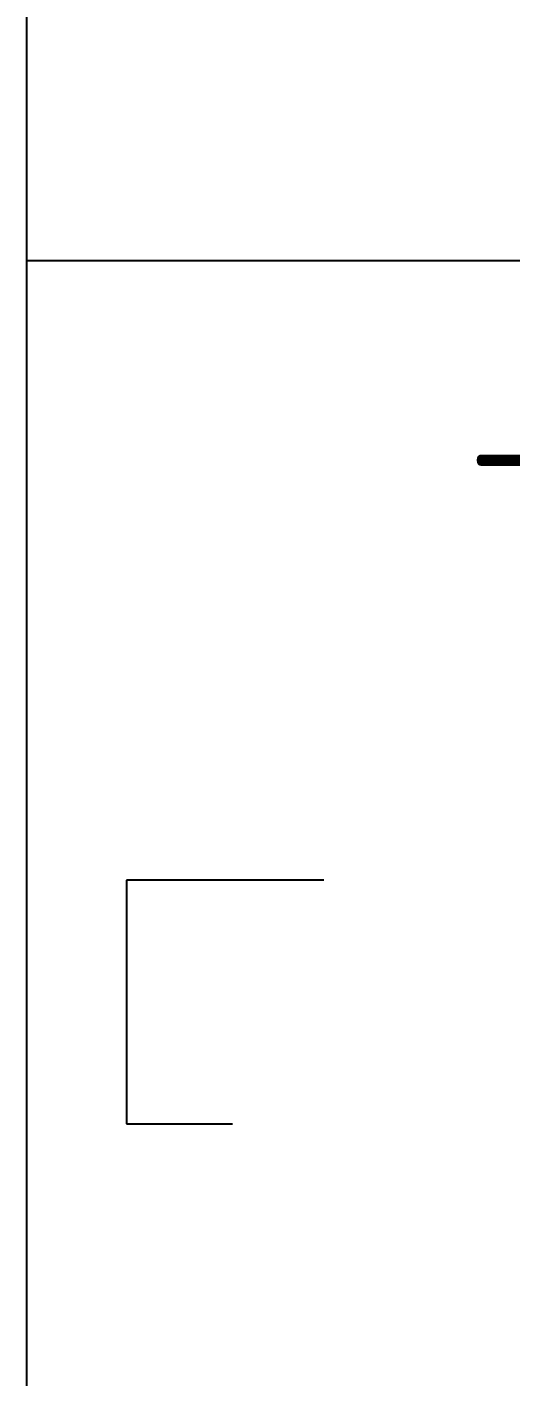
# Model space of a CAD drawing. Extents: x 10 to 656, y -396 to 292.
# Drawn here: x 238.17 to 252.22, y 93.87 to 133.1 of the extents above; entities that cross this region are included whole.
import ezdxf
from ezdxf.enums import TextEntityAlignment as Align

# ---------------------------------------------------------------- set-up
doc = ezdxf.new("R2010")
doc.units = 0
doc.header["$LTSCALE"] = 5
doc.header["$MEASUREMENT"] = 0
doc.layers.get('0').update_dxf_attribs({"linetype": 'CONTINUOUS'})
doc.styles.add('DIN', font='DIN.shx', dxfattribs={"width": 0.85})

msp = doc.modelspace()

# ---------------------------------------------------------------- linework, layer by layer
at = {"color": 3}
msp.add_line((238.166, 46.338), (238.166, 196.338), dxfattribs=at)
msp.add_line((380.166, 126.294), (238.166, 126.294))
at = {"linetype": 'Continuous'}
for p, q in [((246.802, 108.289), (241.057, 108.289)), ((241.057, 108.289), (241.057, 101.202)), ((241.057, 101.202), (244.143, 101.202))]:
    msp.add_line(p, q, dxfattribs=at)

# ---------------------------------------------------------------- texts
at = {"style": 'DIN', "width": 0.8}
msp.add_text('-P507', height=3.5, dxfattribs=at).set_placement((255.888, 119.109), align=Align.CENTER)

doc.saveas('drawing.dxf')
